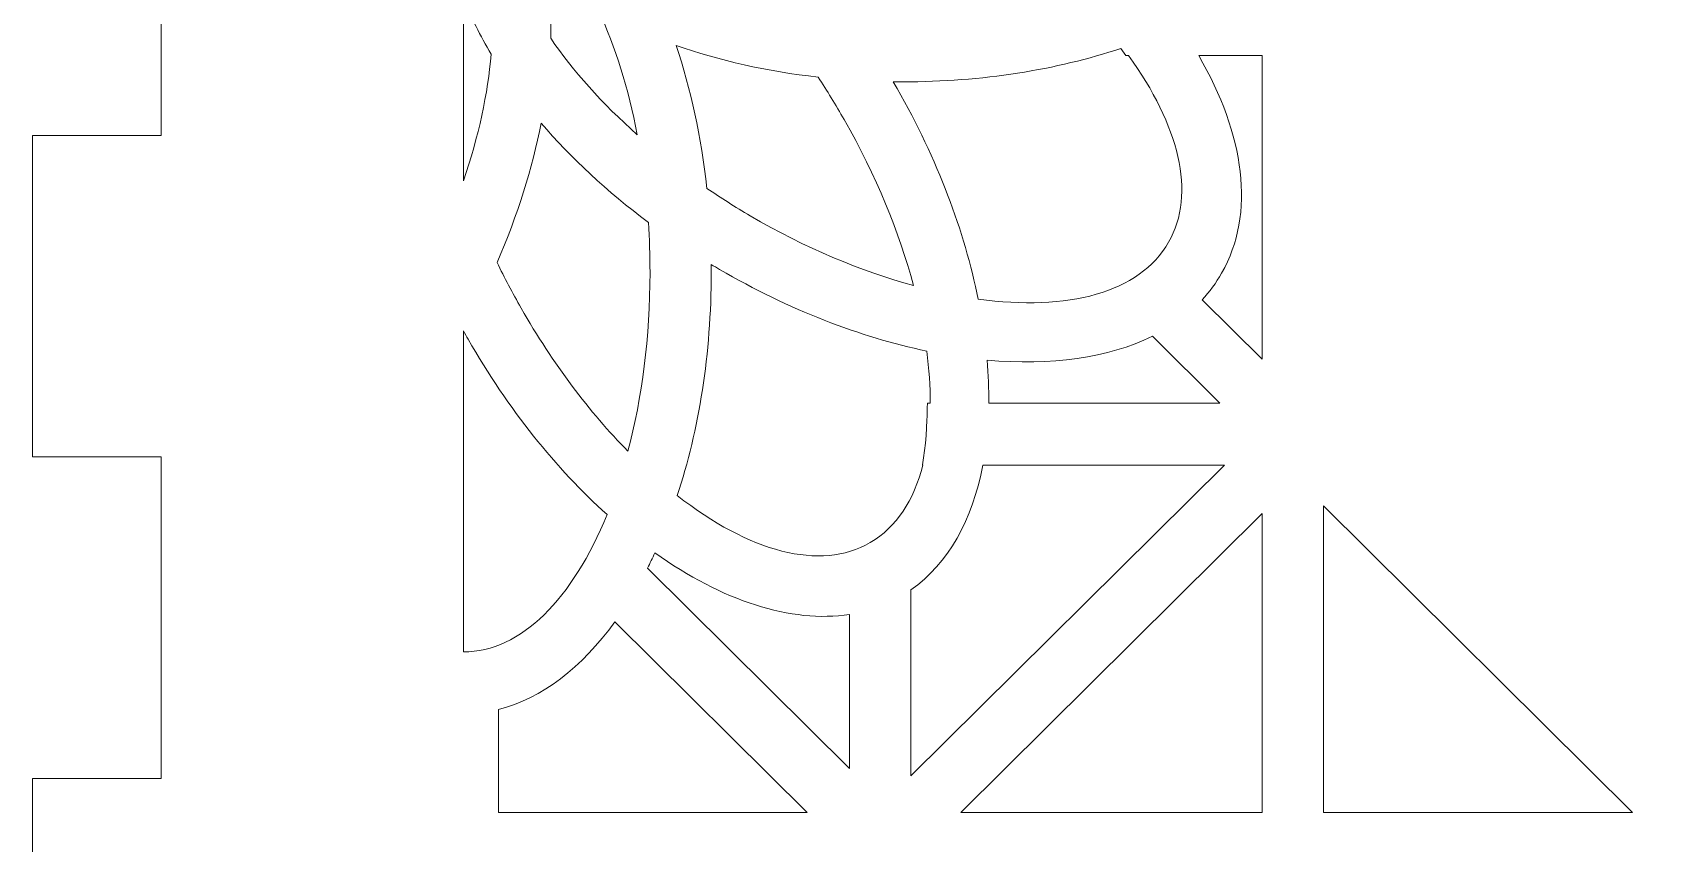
# Model space of a CAD drawing. Header units: millimetres. Extents: x -184 to 140, y -164 to 195.
# Drawn here: x 61.48 to 99.57, y -76.49 to -57.58 of the extents above; entities that cross this region are included whole.
import ezdxf

# ---------------------------------------------------------------- set-up
doc = ezdxf.new("R2010")
doc.units = ezdxf.units.MM
doc.header["$MEASUREMENT"] = 0
doc.layers.add('Layer 1', color=7, linetype='Continuous')

msp = doc.modelspace()

# ---------------------------------------------------------------- linework, layer by layer
at = {"layer": 'Layer 1', "color": 177, "lineweight": 5}
for points, knots in [([(64.4833, -7.4759), (64.4833, -7.4759), (61.4833, -7.4759), (61.4833, -7.4759), (61.4833, -7.4759), (61.4833, -7.4759), (61.4833, 0.0249), (61.4833, 0.0249), (61.4833, 0.0249), (61.4833, 0.0249), (64.4833, 0.0249), (64.4833, 0.0249), (64.4833, 0.0249), (64.4833, 0.0249), (89.9839, 0.0249), (89.9839, 0.0249), (89.9839, 0.0249), (94.1138, 0.0249), (97.4832, -3.3445), (97.4832, -7.4759), (97.4832, -7.4759), (97.4832, -7.4759), (97.4832, -41.4156), (97.4832, -41.4156), (97.4832, -41.4156), (97.4832, -57.9383), (113.9604, -71.4154), (130.4831, -71.4154), (130.4831, -71.4154), (130.4831, -71.4154), (130.4831, -110.5738), (130.4831, -110.5738), (130.4831, -110.5738), (130.4831, -112.0526), (131.2821, -113.3187), (132.6163, -113.9569), (132.6163, -113.9569), (135.4551, -115.313), (137.4159, -118.2125), (137.4159, -121.5678), (137.4159, -121.5678), (137.4159, -124.9248), (135.4551, -127.8228), (132.6163, -129.1801), (132.6163, -129.1801), (131.2821, -129.8183), (130.4831, -131.0847), (130.4831, -132.5631), (130.4831, -132.5631), (130.4831, -132.5631), (130.4831, -134.5794), (130.4831, -134.5794), (130.4831, -134.5794), (130.4831, -134.5794), (127.4831, -134.5794), (127.4831, -134.5794), (127.4831, -134.5794), (127.4831, -134.5794), (127.4831, -142.0787), (127.4831, -142.0787), (127.4831, -142.0787), (127.4831, -142.0787), (130.4831, -142.0787), (130.4831, -142.0787), (130.4831, -142.0787), (130.4831, -142.0787), (130.4831, -153.1717), (130.4831, -153.1717), (130.4831, -153.1717), (130.4831, -153.1717), (117.4303, -153.1717), (117.4303, -153.1717), (117.4303, -153.1717), (116.6048, -153.1717), (115.931, -152.498), (115.931, -151.671), (115.931, -151.671), (115.931, -150.8456), (115.2572, -150.1717), (114.4303, -150.1717), (114.4303, -150.1717), (114.4303, -150.1717), (77.5361, -150.1717), (77.5361, -150.1717), (77.5361, -150.1717), (76.7106, -150.1717), (76.0368, -150.8456), (76.0368, -151.671), (76.0368, -151.671), (76.0368, -152.498), (75.363, -153.1717), (74.5361, -153.1717), (74.5361, -153.1717), (74.5361, -153.1717), (64.4833, -153.1717), (64.4833, -153.1717), (64.4833, -153.1717), (64.4833, -153.1717), (64.4833, -142.4755), (64.4833, -142.4755), (64.4833, -142.4755), (64.4833, -142.4755), (61.4833, -142.4755), (61.4833, -142.4755), (61.4833, -142.4755), (61.4833, -142.4755), (61.4833, -134.9762), (61.4833, -134.9762), (61.4833, -134.9762), (61.4833, -134.9762), (64.4833, -134.9762), (64.4833, -134.9762), (64.4833, -134.9762), (64.4833, -134.9762), (64.4833, -127.4755), (64.4833, -127.4755), (64.4833, -127.4755), (64.4833, -127.4755), (61.4833, -127.4755), (61.4833, -127.4755), (61.4833, -127.4755), (61.4833, -127.4755), (61.4833, -119.9764), (61.4833, -119.9764), (61.4833, -119.9764), (61.4833, -119.9764), (64.4833, -119.9764), (64.4833, -119.9764), (64.4833, -119.9764), (64.4833, -119.9764), (64.4833, -112.4756), (64.4833, -112.4756), (64.4833, -112.4756), (64.4833, -112.4756), (61.4833, -112.4756), (61.4833, -112.4756), (61.4833, -112.4756), (61.4833, -112.4756), (61.4833, -104.9762), (61.4833, -104.9762), (61.4833, -104.9762), (61.4833, -104.9762), (64.4833, -104.9762), (64.4833, -104.9762), (64.4833, -104.9762), (64.4833, -104.9762), (64.4833, -97.4755), (64.4833, -97.4755), (64.4833, -97.4755), (64.4833, -97.4755), (61.4833, -97.4755), (61.4833, -97.4755), (61.4833, -97.4755), (61.4833, -97.4755), (61.4833, -89.9761), (61.4833, -89.9761), (61.4833, -89.9761), (61.4833, -89.9761), (64.4833, -89.9761), (64.4833, -89.9761), (64.4833, -89.9761), (64.4833, -89.9761), (64.4833, -82.4757), (64.4833, -82.4757), (64.4833, -82.4757), (64.4833, -82.4757), (61.4833, -82.4757), (61.4833, -82.4757), (61.4833, -82.4757), (61.4833, -82.4757), (61.4833, -74.9764), (61.4833, -74.9764), (61.4833, -74.9764), (61.4833, -74.9764), (64.4833, -74.9764), (64.4833, -74.9764), (64.4833, -74.9764), (64.4833, -74.9764), (64.4833, -67.4756), (64.4833, -67.4756), (64.4833, -67.4756), (64.4833, -67.4756), (61.4833, -67.4756), (61.4833, -67.4756), (61.4833, -67.4756), (61.4833, -67.4756), (61.4833, -59.9763), (61.4833, -59.9763), (61.4833, -59.9763), (61.4833, -59.9763), (64.4833, -59.9763), (64.4833, -59.9763), (64.4833, -59.9763), (64.4833, -59.9763), (64.4833, -52.4758), (64.4833, -52.4758), (64.4833, -52.4758), (64.4833, -52.4758), (61.4833, -52.4758), (61.4833, -52.4758), (61.4833, -52.4758), (61.4833, -52.4758), (61.4833, -44.9765), (61.4833, -44.9765), (61.4833, -44.9765), (61.4833, -44.9765), (64.4833, -44.9765), (64.4833, -44.9765), (64.4833, -44.9765), (64.4833, -44.9765), (64.4833, -37.4757), (64.4833, -37.4757), (64.4833, -37.4757), (64.4833, -37.4757), (61.4833, -37.4757), (61.4833, -37.4757), (61.4833, -37.4757), (61.4833, -37.4757), (61.4833, -29.975), (61.4833, -29.975), (61.4833, -29.975), (61.4833, -29.975), (64.4833, -29.975), (64.4833, -29.975), (64.4833, -29.975), (64.4833, -29.975), (64.4833, -22.476), (64.4833, -22.476), (64.4833, -22.476), (64.4833, -22.476), (61.4833, -22.476), (61.4833, -22.476), (61.4833, -22.476), (61.4833, -22.476), (61.4833, -14.9752), (61.4833, -14.9752), (61.4833, -14.9752), (61.4833, -14.9752), (64.4833, -14.9752), (64.4833, -14.9752), (64.4833, -14.9752), (64.4833, -14.9752), (64.4833, -7.4759), (64.4833, -7.4759)], [0, 0, 0, 0, 0.016129, 0.016129, 0.016129, 0.016129, 0.0322581, 0.0322581, 0.0322581, 0.0322581, 0.0483871, 0.0483871, 0.0483871, 0.0483871, 0.0645161, 0.0645161, 0.0645161, 0.0645161, 0.0806452, 0.0806452, 0.0806452, 0.0806452, 0.0967742, 0.0967742, 0.0967742, 0.0967742, 0.1129032, 0.1129032, 0.1129032, 0.1129032, 0.1290323, 0.1290323, 0.1290323, 0.1290323, 0.1451613, 0.1451613, 0.1451613, 0.1451613, 0.1612903, 0.1612903, 0.1612903, 0.1612903, 0.1774194, 0.1774194, 0.1774194, 0.1774194, 0.1935484, 0.1935484, 0.1935484, 0.1935484, 0.2096774, 0.2096774, 0.2096774, 0.2096774, 0.2258065, 0.2258065, 0.2258065, 0.2258065, 0.2419355, 0.2419355, 0.2419355, 0.2419355, 0.2580645, 0.2580645, 0.2580645, 0.2580645, 0.2741935, 0.2741935, 0.2741935, 0.2741935, 0.2903226, 0.2903226, 0.2903226, 0.2903226, 0.3064516, 0.3064516, 0.3064516, 0.3064516, 0.3225806, 0.3225806, 0.3225806, 0.3225806, 0.3387097, 0.3387097, 0.3387097, 0.3387097, 0.3548387, 0.3548387, 0.3548387, 0.3548387, 0.3709677, 0.3709677, 0.3709677, 0.3709677, 0.3870968, 0.3870968, 0.3870968, 0.3870968, 0.4032258, 0.4032258, 0.4032258, 0.4032258, 0.4193548, 0.4193548, 0.4193548, 0.4193548, 0.4354839, 0.4354839, 0.4354839, 0.4354839, 0.4516129, 0.4516129, 0.4516129, 0.4516129, 0.4677419, 0.4677419, 0.4677419, 0.4677419, 0.483871, 0.483871, 0.483871, 0.483871, 0.5, 0.5, 0.5, 0.5, 0.516129, 0.516129, 0.516129, 0.516129, 0.5322581, 0.5322581, 0.5322581, 0.5322581, 0.5483871, 0.5483871, 0.5483871, 0.5483871, 0.5645161, 0.5645161, 0.5645161, 0.5645161, 0.5806452, 0.5806452, 0.5806452, 0.5806452, 0.5967742, 0.5967742, 0.5967742, 0.5967742, 0.6129032, 0.6129032, 0.6129032, 0.6129032, 0.6290323, 0.6290323, 0.6290323, 0.6290323, 0.6451613, 0.6451613, 0.6451613, 0.6451613, 0.6612903, 0.6612903, 0.6612903, 0.6612903, 0.6774194, 0.6774194, 0.6774194, 0.6774194, 0.6935484, 0.6935484, 0.6935484, 0.6935484, 0.7096774, 0.7096774, 0.7096774, 0.7096774, 0.7258065, 0.7258065, 0.7258065, 0.7258065, 0.7419355, 0.7419355, 0.7419355, 0.7419355, 0.7580645, 0.7580645, 0.7580645, 0.7580645, 0.7741935, 0.7741935, 0.7741935, 0.7741935, 0.7903226, 0.7903226, 0.7903226, 0.7903226, 0.8064516, 0.8064516, 0.8064516, 0.8064516, 0.8225806, 0.8225806, 0.8225806, 0.8225806, 0.8387097, 0.8387097, 0.8387097, 0.8387097, 0.8548387, 0.8548387, 0.8548387, 0.8548387, 0.8709677, 0.8709677, 0.8709677, 0.8709677, 0.8870968, 0.8870968, 0.8870968, 0.8870968, 0.9032258, 0.9032258, 0.9032258, 0.9032258, 0.9193548, 0.9193548, 0.9193548, 0.9193548, 0.9354839, 0.9354839, 0.9354839, 0.9354839, 0.9516129, 0.9516129, 0.9516129, 0.9516129, 0.9677419, 0.9677419, 0.9677419, 0.9677419, 1, 1, 1, 1]), ([(74.6863, -57.0715), (74.2496, -56.8277), (73.8513, -56.5617), (73.4957, -56.2777), (73.4957, -56.2777), (73.5578, -56.7282), (73.5811, -57.208), (73.5687, -57.7082), (73.5687, -57.7082), (74.0813, -58.4646), (74.7636, -59.2294), (75.5877, -59.9572), (75.5877, -59.9572), (75.381, -58.8752), (75.0723, -57.8984), (74.6863, -57.0715)], [0, 0, 0, 0, 0.2, 0.2, 0.2, 0.2, 0.4, 0.4, 0.4, 0.4, 0.6, 0.6, 0.6, 0.6, 1, 1, 1, 1]), ([(72.1781, -58.0801), (71.9206, -57.6476), (71.7071, -57.2161), (71.5389, -56.7889), (71.5389, -56.7889), (71.5389, -56.7889), (71.5318, -56.8069), (71.5318, -56.8069), (71.5318, -56.8069), (71.5318, -56.8069), (71.5318, -61.0335), (71.5318, -61.0335), (71.5318, -61.0335), (71.8874, -59.9928), (72.1037, -58.9899), (72.1781, -58.0801)], [0, 0, 0, 0, 0.2, 0.2, 0.2, 0.2, 0.4, 0.4, 0.4, 0.4, 0.6, 0.6, 0.6, 0.6, 1, 1, 1, 1]), ([(79.803, -58.6149), (78.611, -58.4798), (77.4948, -58.2251), (76.4915, -57.8748), (76.4915, -57.8748), (76.8319, -58.8865), (77.0785, -60.0108), (77.208, -61.2099), (77.208, -61.2099), (77.5333, -61.4304), (77.8709, -61.6438), (78.2222, -61.8492), (78.2222, -61.8492), (79.5067, -62.5988), (80.8088, -63.1446), (82.0312, -63.4793), (82.0312, -63.4793), (81.7006, -62.2379), (81.1588, -60.9122), (80.4119, -59.6058), (80.4119, -59.6058), (80.2165, -59.2626), (80.0122, -58.9317), (79.803, -58.6149)], [0, 0, 0, 0, 0.1428571, 0.1428571, 0.1428571, 0.1428571, 0.2857143, 0.2857143, 0.2857143, 0.2857143, 0.4285714, 0.4285714, 0.4285714, 0.4285714, 0.5714286, 0.5714286, 0.5714286, 0.5714286, 0.7142857, 0.7142857, 0.7142857, 0.7142857, 1, 1, 1, 1]), ([(86.8681, -57.9453), (85.3716, -58.4413), (83.6367, -58.7253), (81.7846, -58.7253), (81.7846, -58.7253), (81.7087, -58.7253), (81.6329, -58.7253), (81.5585, -58.7239), (81.5585, -58.7239), (81.5888, -58.7761), (81.6191, -58.8297), (81.6495, -58.8837), (81.6495, -58.8837), (82.5893, -60.5291), (83.219, -62.2157), (83.539, -63.7937), (83.539, -63.7937), (85.6239, -64.0801), (87.3034, -63.6504), (87.9801, -62.4665), (87.9801, -62.4665), (88.6292, -61.3295), (88.22, -59.7297), (87.0459, -58.1132), (87.0459, -58.1132), (87.0459, -58.1132), (86.981, -58.1132), (86.981, -58.1132), (86.981, -58.1132), (86.981, -58.1132), (86.8681, -57.9467), (86.8681, -57.9467), (86.8681, -57.9467), (86.8681, -57.9467), (86.8681, -57.9453), (86.8681, -57.9453)], [0, 0, 0, 0, 0.1, 0.1, 0.1, 0.1, 0.2, 0.2, 0.2, 0.2, 0.3, 0.3, 0.3, 0.3, 0.4, 0.4, 0.4, 0.4, 0.5, 0.5, 0.5, 0.5, 0.6, 0.6, 0.6, 0.6, 0.7, 0.7, 0.7, 0.7, 0.8, 0.8, 0.8, 0.8, 1, 1, 1, 1]), ([(88.6832, -58.1132), (89.751, -59.9572), (90.0142, -61.7941), (89.2176, -63.1887), (89.2176, -63.1887), (89.0896, -63.4134), (88.9379, -63.6201), (88.7643, -63.8074), (88.7643, -63.8074), (88.7643, -63.8074), (90.1602, -65.1924), (90.1602, -65.1924), (90.1602, -65.1924), (90.1602, -65.1924), (90.1602, -58.1132), (90.1602, -58.1132), (90.1602, -58.1132), (90.1602, -58.1132), (88.6832, -58.1132), (88.6832, -58.1132)], [0, 0, 0, 0, 0.1666667, 0.1666667, 0.1666667, 0.1666667, 0.3333333, 0.3333333, 0.3333333, 0.3333333, 0.5, 0.5, 0.5, 0.5, 0.6666667, 0.6666667, 0.6666667, 0.6666667, 1, 1, 1, 1]), ([(75.8452, -62.0023), (74.8807, -61.2829), (74.0386, -60.4987), (73.344, -59.687), (73.344, -59.687), (73.1387, -60.7358), (72.7969, -61.834), (72.316, -62.9378), (72.316, -62.9378), (72.4882, -63.2934), (72.6759, -63.649), (72.8784, -64.0043), (72.8784, -64.0043), (73.6195, -65.3039), (74.4782, -66.4339), (75.3697, -67.3433), (75.3697, -67.3433), (75.6978, -66.0991), (75.8837, -64.6784), (75.8837, -63.1692), (75.8837, -63.1692), (75.8837, -62.7738), (75.8699, -62.384), (75.8452, -62.0023)], [0, 0, 0, 0, 0.1428571, 0.1428571, 0.1428571, 0.1428571, 0.2857143, 0.2857143, 0.2857143, 0.2857143, 0.4285714, 0.4285714, 0.4285714, 0.4285714, 0.5714286, 0.5714286, 0.5714286, 0.5714286, 0.7142857, 0.7142857, 0.7142857, 0.7142857, 1, 1, 1, 1]), ([(82.3385, -65.0048), (80.7855, -64.6795), (79.1264, -64.0459), (77.5072, -63.1005), (77.5072, -63.1005), (77.4422, -63.062), (77.3777, -63.0232), (77.3114, -62.9847), (77.3114, -62.9847), (77.3128, -63.0454), (77.3128, -63.1072), (77.3128, -63.1692), (77.3128, -63.1692), (77.3128, -65.0683), (77.0235, -66.8487), (76.5204, -68.377), (76.5204, -68.377), (78.1852, -69.6791), (79.8524, -70.156), (81.0226, -69.4723), (81.0226, -69.4723), (81.6329, -69.1171), (82.0396, -68.4846), (82.2503, -67.6629), (82.2503, -67.6629), (82.2503, -67.6629), (82.2393, -67.6576), (82.2393, -67.6576), (82.2393, -67.6576), (82.2393, -67.6576), (82.2668, -67.4922), (82.2668, -67.4922), (82.2668, -67.4922), (82.2668, -67.4922), (82.2905, -67.3253), (82.2905, -67.3253), (82.2905, -67.3253), (82.2905, -67.3253), (82.3095, -67.1546), (82.3095, -67.1546), (82.3095, -67.1546), (82.3095, -67.1546), (82.3261, -66.9782), (82.3261, -66.9782), (82.3261, -66.9782), (82.3261, -66.9782), (82.337, -66.7976), (82.337, -66.7976), (82.337, -66.7976), (82.337, -66.7976), (82.3441, -66.6131), (82.3441, -66.6131), (82.3441, -66.6131), (82.3441, -66.6131), (82.3455, -66.5249), (82.3455, -66.5249), (82.3455, -66.5249), (82.3455, -66.5249), (82.3455, -66.5111), (82.3455, -66.5111), (82.3455, -66.5111), (82.3455, -66.5111), (82.3522, -66.3263), (82.3522, -66.3263), (82.3522, -66.3263), (82.3522, -66.3263), (82.3536, -66.2176), (82.3536, -66.2176), (82.3536, -66.2176), (82.3536, -66.2176), (82.4199, -66.2176), (82.4199, -66.2176), (82.4199, -66.2176), (82.4214, -65.8331), (82.3949, -65.4267), (82.3385, -65.0048)], [0, 0, 0, 0, 0.05, 0.05, 0.05, 0.05, 0.1, 0.1, 0.1, 0.1, 0.15, 0.15, 0.15, 0.15, 0.2, 0.2, 0.2, 0.2, 0.25, 0.25, 0.25, 0.25, 0.3, 0.3, 0.3, 0.3, 0.35, 0.35, 0.35, 0.35, 0.4, 0.4, 0.4, 0.4, 0.45, 0.45, 0.45, 0.45, 0.5, 0.5, 0.5, 0.5, 0.55, 0.55, 0.55, 0.55, 0.6, 0.6, 0.6, 0.6, 0.65, 0.65, 0.65, 0.65, 0.7, 0.7, 0.7, 0.7, 0.75, 0.75, 0.75, 0.75, 0.8, 0.8, 0.8, 0.8, 0.85, 0.85, 0.85, 0.85, 0.9, 0.9, 0.9, 0.9, 1, 1, 1, 1]), ([(74.8821, -68.8193), (73.6982, -67.7525), (72.575, -66.3637), (71.6408, -64.7264), (71.6408, -64.7264), (71.6038, -64.6633), (71.5678, -64.5984), (71.5318, -64.5349), (71.5318, -64.5349), (71.5318, -64.5349), (71.5332, -72.0233), (71.5332, -72.0233), (71.5332, -72.0233), (72.8812, -72.0233), (74.0842, -70.7762), (74.8821, -68.8193)], [0, 0, 0, 0, 0.2, 0.2, 0.2, 0.2, 0.4, 0.4, 0.4, 0.4, 0.6, 0.6, 0.6, 0.6, 1, 1, 1, 1]), ([(87.6026, -64.6604), (86.5746, -65.166), (85.2379, -65.3508), (83.7453, -65.2171), (83.7453, -65.2171), (83.7746, -65.559), (83.7884, -65.8938), (83.7841, -66.2176), (83.7841, -66.2176), (83.7841, -66.2176), (89.1721, -66.2176), (89.1721, -66.2176), (89.1721, -66.2176), (89.1721, -66.2176), (87.6026, -64.6604), (87.6026, -64.6604)], [0, 0, 0, 0, 0.2, 0.2, 0.2, 0.2, 0.4, 0.4, 0.4, 0.4, 0.6, 0.6, 0.6, 0.6, 1, 1, 1, 1]), ([(83.6476, -67.6629), (83.4077, -68.9365), (82.8486, -69.9602), (81.9691, -70.5762), (81.9691, -70.5762), (81.9691, -70.5762), (81.9691, -74.9157), (81.9691, -74.9157), (81.9691, -74.9157), (81.9691, -74.9157), (89.2811, -67.6629), (89.2811, -67.6629), (89.2811, -67.6629), (89.2811, -67.6629), (83.6476, -67.6629), (83.6476, -67.6629)], [0, 0, 0, 0, 0.2, 0.2, 0.2, 0.2, 0.4, 0.4, 0.4, 0.4, 0.6, 0.6, 0.6, 0.6, 1, 1, 1, 1]), ([(90.1602, -75.7659), (90.1602, -75.7659), (90.1602, -68.7957), (90.1602, -68.7957), (90.1602, -68.7957), (90.1602, -68.7957), (83.1322, -75.7659), (83.1322, -75.7659), (83.1322, -75.7659), (83.1322, -75.7659), (90.1602, -75.7659), (90.1602, -75.7659)], [0, 0, 0, 0, 0.25, 0.25, 0.25, 0.25, 0.5, 0.5, 0.5, 0.5, 1, 1, 1, 1]), ([(91.5908, -68.6154), (91.5908, -68.6154), (91.5908, -75.7659), (91.5908, -75.7659), (91.5908, -75.7659), (91.5908, -75.7659), (98.8005, -75.7659), (98.8005, -75.7659), (98.8005, -75.7659), (98.8005, -75.7659), (91.5908, -68.6154), (91.5908, -68.6154)], [0, 0, 0, 0, 0.25, 0.25, 0.25, 0.25, 0.5, 0.5, 0.5, 0.5, 1, 1, 1, 1]), ([(80.5403, -71.147), (79.1733, -71.3604), (77.5664, -70.8284), (75.9955, -69.7136), (75.9955, -69.7136), (75.9405, -69.8336), (75.8837, -69.9521), (75.8244, -70.0678), (75.8244, -70.0678), (75.8244, -70.0678), (80.5403, -74.7435), (80.5403, -74.7435), (80.5403, -74.7435), (80.5403, -74.7435), (80.5403, -71.147), (80.5403, -71.147)], [0, 0, 0, 0, 0.2, 0.2, 0.2, 0.2, 0.4, 0.4, 0.4, 0.4, 0.6, 0.6, 0.6, 0.6, 1, 1, 1, 1]), ([(75.0666, -71.3205), (74.2923, -72.387), (73.3634, -73.1105), (72.3492, -73.3666), (72.3492, -73.3666), (72.3492, -73.3666), (72.3492, -75.7659), (72.3492, -75.7659), (72.3492, -75.7659), (72.3492, -75.7659), (79.5494, -75.7659), (79.5494, -75.7659), (79.5494, -75.7659), (79.5494, -75.7659), (75.0666, -71.3205), (75.0666, -71.3205)], [0, 0, 0, 0, 0.2, 0.2, 0.2, 0.2, 0.4, 0.4, 0.4, 0.4, 0.6, 0.6, 0.6, 0.6, 1, 1, 1, 1])]:
    msp.add_open_spline(points, degree=3, knots=knots, dxfattribs=at)
at = {"layer": 'Layer 1', "color": 250, "lineweight": 15}
for points, knots in [([(64.4833, -7.4759), (64.4833, -7.4759), (61.4833, -7.4759), (61.4833, -7.4759), (61.4833, -7.4759), (61.4833, -7.4759), (61.4833, 0.0249), (61.4833, 0.0249), (61.4833, 0.0249), (61.4833, 0.0249), (64.4833, 0.0249), (64.4833, 0.0249), (64.4833, 0.0249), (64.4833, 0.0249), (89.9839, 0.0249), (89.9839, 0.0249), (89.9839, 0.0249), (94.1138, 0.0249), (97.4832, -3.3445), (97.4832, -7.4759), (97.4832, -7.4759), (97.4832, -7.4759), (97.4832, -41.4156), (97.4832, -41.4156), (97.4832, -41.4156), (97.4832, -57.9383), (113.9604, -71.4154), (130.4831, -71.4154), (130.4831, -71.4154), (130.4831, -71.4154), (130.4831, -110.5738), (130.4831, -110.5738), (130.4831, -110.5738), (130.4831, -112.0526), (131.2821, -113.3187), (132.6163, -113.9569), (132.6163, -113.9569), (135.4551, -115.313), (137.4159, -118.2125), (137.4159, -121.5678), (137.4159, -121.5678), (137.4159, -124.9248), (135.4551, -127.8228), (132.6163, -129.1801), (132.6163, -129.1801), (131.2821, -129.8183), (130.4831, -131.0847), (130.4831, -132.5631), (130.4831, -132.5631), (130.4831, -132.5631), (130.4831, -134.5794), (130.4831, -134.5794), (130.4831, -134.5794), (130.4831, -134.5794), (127.4831, -134.5794), (127.4831, -134.5794), (127.4831, -134.5794), (127.4831, -134.5794), (127.4831, -142.0787), (127.4831, -142.0787), (127.4831, -142.0787), (127.4831, -142.0787), (130.4831, -142.0787), (130.4831, -142.0787), (130.4831, -142.0787), (130.4831, -142.0787), (130.4831, -153.1717), (130.4831, -153.1717), (130.4831, -153.1717), (130.4831, -153.1717), (117.4303, -153.1717), (117.4303, -153.1717), (117.4303, -153.1717), (116.6048, -153.1717), (115.931, -152.498), (115.931, -151.671), (115.931, -151.671), (115.931, -150.8456), (115.2572, -150.1717), (114.4303, -150.1717), (114.4303, -150.1717), (114.4303, -150.1717), (77.5361, -150.1717), (77.5361, -150.1717), (77.5361, -150.1717), (76.7106, -150.1717), (76.0368, -150.8456), (76.0368, -151.671), (76.0368, -151.671), (76.0368, -152.498), (75.363, -153.1717), (74.5361, -153.1717), (74.5361, -153.1717), (74.5361, -153.1717), (64.4833, -153.1717), (64.4833, -153.1717), (64.4833, -153.1717), (64.4833, -153.1717), (64.4833, -142.4755), (64.4833, -142.4755), (64.4833, -142.4755), (64.4833, -142.4755), (61.4833, -142.4755), (61.4833, -142.4755), (61.4833, -142.4755), (61.4833, -142.4755), (61.4833, -134.9762), (61.4833, -134.9762), (61.4833, -134.9762), (61.4833, -134.9762), (64.4833, -134.9762), (64.4833, -134.9762), (64.4833, -134.9762), (64.4833, -134.9762), (64.4833, -127.4755), (64.4833, -127.4755), (64.4833, -127.4755), (64.4833, -127.4755), (61.4833, -127.4755), (61.4833, -127.4755), (61.4833, -127.4755), (61.4833, -127.4755), (61.4833, -119.9764), (61.4833, -119.9764), (61.4833, -119.9764), (61.4833, -119.9764), (64.4833, -119.9764), (64.4833, -119.9764), (64.4833, -119.9764), (64.4833, -119.9764), (64.4833, -112.4756), (64.4833, -112.4756), (64.4833, -112.4756), (64.4833, -112.4756), (61.4833, -112.4756), (61.4833, -112.4756), (61.4833, -112.4756), (61.4833, -112.4756), (61.4833, -104.9762), (61.4833, -104.9762), (61.4833, -104.9762), (61.4833, -104.9762), (64.4833, -104.9762), (64.4833, -104.9762), (64.4833, -104.9762), (64.4833, -104.9762), (64.4833, -97.4755), (64.4833, -97.4755), (64.4833, -97.4755), (64.4833, -97.4755), (61.4833, -97.4755), (61.4833, -97.4755), (61.4833, -97.4755), (61.4833, -97.4755), (61.4833, -89.9761), (61.4833, -89.9761), (61.4833, -89.9761), (61.4833, -89.9761), (64.4833, -89.9761), (64.4833, -89.9761), (64.4833, -89.9761), (64.4833, -89.9761), (64.4833, -82.4757), (64.4833, -82.4757), (64.4833, -82.4757), (64.4833, -82.4757), (61.4833, -82.4757), (61.4833, -82.4757), (61.4833, -82.4757), (61.4833, -82.4757), (61.4833, -74.9764), (61.4833, -74.9764), (61.4833, -74.9764), (61.4833, -74.9764), (64.4833, -74.9764), (64.4833, -74.9764), (64.4833, -74.9764), (64.4833, -74.9764), (64.4833, -67.4756), (64.4833, -67.4756), (64.4833, -67.4756), (64.4833, -67.4756), (61.4833, -67.4756), (61.4833, -67.4756), (61.4833, -67.4756), (61.4833, -67.4756), (61.4833, -59.9763), (61.4833, -59.9763), (61.4833, -59.9763), (61.4833, -59.9763), (64.4833, -59.9763), (64.4833, -59.9763), (64.4833, -59.9763), (64.4833, -59.9763), (64.4833, -52.4758), (64.4833, -52.4758), (64.4833, -52.4758), (64.4833, -52.4758), (61.4833, -52.4758), (61.4833, -52.4758), (61.4833, -52.4758), (61.4833, -52.4758), (61.4833, -44.9765), (61.4833, -44.9765), (61.4833, -44.9765), (61.4833, -44.9765), (64.4833, -44.9765), (64.4833, -44.9765), (64.4833, -44.9765), (64.4833, -44.9765), (64.4833, -37.4757), (64.4833, -37.4757), (64.4833, -37.4757), (64.4833, -37.4757), (61.4833, -37.4757), (61.4833, -37.4757), (61.4833, -37.4757), (61.4833, -37.4757), (61.4833, -29.975), (61.4833, -29.975), (61.4833, -29.975), (61.4833, -29.975), (64.4833, -29.975), (64.4833, -29.975), (64.4833, -29.975), (64.4833, -29.975), (64.4833, -22.476), (64.4833, -22.476), (64.4833, -22.476), (64.4833, -22.476), (61.4833, -22.476), (61.4833, -22.476), (61.4833, -22.476), (61.4833, -22.476), (61.4833, -14.9752), (61.4833, -14.9752), (61.4833, -14.9752), (61.4833, -14.9752), (64.4833, -14.9752), (64.4833, -14.9752), (64.4833, -14.9752), (64.4833, -14.9752), (64.4833, -7.4759), (64.4833, -7.4759)], [0, 0, 0, 0, 0.016129, 0.016129, 0.016129, 0.016129, 0.0322581, 0.0322581, 0.0322581, 0.0322581, 0.0483871, 0.0483871, 0.0483871, 0.0483871, 0.0645161, 0.0645161, 0.0645161, 0.0645161, 0.0806452, 0.0806452, 0.0806452, 0.0806452, 0.0967742, 0.0967742, 0.0967742, 0.0967742, 0.1129032, 0.1129032, 0.1129032, 0.1129032, 0.1290323, 0.1290323, 0.1290323, 0.1290323, 0.1451613, 0.1451613, 0.1451613, 0.1451613, 0.1612903, 0.1612903, 0.1612903, 0.1612903, 0.1774194, 0.1774194, 0.1774194, 0.1774194, 0.1935484, 0.1935484, 0.1935484, 0.1935484, 0.2096774, 0.2096774, 0.2096774, 0.2096774, 0.2258065, 0.2258065, 0.2258065, 0.2258065, 0.2419355, 0.2419355, 0.2419355, 0.2419355, 0.2580645, 0.2580645, 0.2580645, 0.2580645, 0.2741935, 0.2741935, 0.2741935, 0.2741935, 0.2903226, 0.2903226, 0.2903226, 0.2903226, 0.3064516, 0.3064516, 0.3064516, 0.3064516, 0.3225806, 0.3225806, 0.3225806, 0.3225806, 0.3387097, 0.3387097, 0.3387097, 0.3387097, 0.3548387, 0.3548387, 0.3548387, 0.3548387, 0.3709677, 0.3709677, 0.3709677, 0.3709677, 0.3870968, 0.3870968, 0.3870968, 0.3870968, 0.4032258, 0.4032258, 0.4032258, 0.4032258, 0.4193548, 0.4193548, 0.4193548, 0.4193548, 0.4354839, 0.4354839, 0.4354839, 0.4354839, 0.4516129, 0.4516129, 0.4516129, 0.4516129, 0.4677419, 0.4677419, 0.4677419, 0.4677419, 0.483871, 0.483871, 0.483871, 0.483871, 0.5, 0.5, 0.5, 0.5, 0.516129, 0.516129, 0.516129, 0.516129, 0.5322581, 0.5322581, 0.5322581, 0.5322581, 0.5483871, 0.5483871, 0.5483871, 0.5483871, 0.5645161, 0.5645161, 0.5645161, 0.5645161, 0.5806452, 0.5806452, 0.5806452, 0.5806452, 0.5967742, 0.5967742, 0.5967742, 0.5967742, 0.6129032, 0.6129032, 0.6129032, 0.6129032, 0.6290323, 0.6290323, 0.6290323, 0.6290323, 0.6451613, 0.6451613, 0.6451613, 0.6451613, 0.6612903, 0.6612903, 0.6612903, 0.6612903, 0.6774194, 0.6774194, 0.6774194, 0.6774194, 0.6935484, 0.6935484, 0.6935484, 0.6935484, 0.7096774, 0.7096774, 0.7096774, 0.7096774, 0.7258065, 0.7258065, 0.7258065, 0.7258065, 0.7419355, 0.7419355, 0.7419355, 0.7419355, 0.7580645, 0.7580645, 0.7580645, 0.7580645, 0.7741935, 0.7741935, 0.7741935, 0.7741935, 0.7903226, 0.7903226, 0.7903226, 0.7903226, 0.8064516, 0.8064516, 0.8064516, 0.8064516, 0.8225806, 0.8225806, 0.8225806, 0.8225806, 0.8387097, 0.8387097, 0.8387097, 0.8387097, 0.8548387, 0.8548387, 0.8548387, 0.8548387, 0.8709677, 0.8709677, 0.8709677, 0.8709677, 0.8870968, 0.8870968, 0.8870968, 0.8870968, 0.9032258, 0.9032258, 0.9032258, 0.9032258, 0.9193548, 0.9193548, 0.9193548, 0.9193548, 0.9354839, 0.9354839, 0.9354839, 0.9354839, 0.9516129, 0.9516129, 0.9516129, 0.9516129, 0.9677419, 0.9677419, 0.9677419, 0.9677419, 1, 1, 1, 1]), ([(74.6863, -57.0715), (74.2496, -56.8277), (73.8513, -56.5617), (73.4957, -56.2777), (73.4957, -56.2777), (73.5578, -56.7282), (73.5811, -57.208), (73.5687, -57.7082), (73.5687, -57.7082), (74.0813, -58.4646), (74.7636, -59.2294), (75.5877, -59.9572), (75.5877, -59.9572), (75.381, -58.8752), (75.0723, -57.8984), (74.6863, -57.0715)], [0, 0, 0, 0, 0.2, 0.2, 0.2, 0.2, 0.4, 0.4, 0.4, 0.4, 0.6, 0.6, 0.6, 0.6, 1, 1, 1, 1]), ([(72.1781, -58.0801), (71.9206, -57.6476), (71.7071, -57.2161), (71.5389, -56.7889), (71.5389, -56.7889), (71.5389, -56.7889), (71.5318, -56.8069), (71.5318, -56.8069), (71.5318, -56.8069), (71.5318, -56.8069), (71.5318, -61.0335), (71.5318, -61.0335), (71.5318, -61.0335), (71.8874, -59.9928), (72.1037, -58.9899), (72.1781, -58.0801)], [0, 0, 0, 0, 0.2, 0.2, 0.2, 0.2, 0.4, 0.4, 0.4, 0.4, 0.6, 0.6, 0.6, 0.6, 1, 1, 1, 1]), ([(79.803, -58.6149), (78.611, -58.4798), (77.4948, -58.2251), (76.4915, -57.8748), (76.4915, -57.8748), (76.8319, -58.8865), (77.0785, -60.0108), (77.208, -61.2099), (77.208, -61.2099), (77.5333, -61.4304), (77.8709, -61.6438), (78.2222, -61.8492), (78.2222, -61.8492), (79.5067, -62.5988), (80.8088, -63.1446), (82.0312, -63.4793), (82.0312, -63.4793), (81.7006, -62.2379), (81.1588, -60.9122), (80.4119, -59.6058), (80.4119, -59.6058), (80.2165, -59.2626), (80.0122, -58.9317), (79.803, -58.6149)], [0, 0, 0, 0, 0.1428571, 0.1428571, 0.1428571, 0.1428571, 0.2857143, 0.2857143, 0.2857143, 0.2857143, 0.4285714, 0.4285714, 0.4285714, 0.4285714, 0.5714286, 0.5714286, 0.5714286, 0.5714286, 0.7142857, 0.7142857, 0.7142857, 0.7142857, 1, 1, 1, 1]), ([(86.8681, -57.9453), (85.3716, -58.4413), (83.6367, -58.7253), (81.7846, -58.7253), (81.7846, -58.7253), (81.7087, -58.7253), (81.6329, -58.7253), (81.5585, -58.7239), (81.5585, -58.7239), (81.5888, -58.7761), (81.6191, -58.8297), (81.6495, -58.8837), (81.6495, -58.8837), (82.5893, -60.5291), (83.219, -62.2157), (83.539, -63.7937), (83.539, -63.7937), (85.6239, -64.0801), (87.3034, -63.6504), (87.9801, -62.4665), (87.9801, -62.4665), (88.6292, -61.3295), (88.22, -59.7297), (87.0459, -58.1132), (87.0459, -58.1132), (87.0459, -58.1132), (86.981, -58.1132), (86.981, -58.1132), (86.981, -58.1132), (86.981, -58.1132), (86.8681, -57.9467), (86.8681, -57.9467), (86.8681, -57.9467), (86.8681, -57.9467), (86.8681, -57.9453), (86.8681, -57.9453)], [0, 0, 0, 0, 0.1, 0.1, 0.1, 0.1, 0.2, 0.2, 0.2, 0.2, 0.3, 0.3, 0.3, 0.3, 0.4, 0.4, 0.4, 0.4, 0.5, 0.5, 0.5, 0.5, 0.6, 0.6, 0.6, 0.6, 0.7, 0.7, 0.7, 0.7, 0.8, 0.8, 0.8, 0.8, 1, 1, 1, 1]), ([(88.6832, -58.1132), (89.751, -59.9572), (90.0142, -61.7941), (89.2176, -63.1887), (89.2176, -63.1887), (89.0896, -63.4134), (88.9379, -63.6201), (88.7643, -63.8074), (88.7643, -63.8074), (88.7643, -63.8074), (90.1602, -65.1924), (90.1602, -65.1924), (90.1602, -65.1924), (90.1602, -65.1924), (90.1602, -58.1132), (90.1602, -58.1132), (90.1602, -58.1132), (90.1602, -58.1132), (88.6832, -58.1132), (88.6832, -58.1132)], [0, 0, 0, 0, 0.1666667, 0.1666667, 0.1666667, 0.1666667, 0.3333333, 0.3333333, 0.3333333, 0.3333333, 0.5, 0.5, 0.5, 0.5, 0.6666667, 0.6666667, 0.6666667, 0.6666667, 1, 1, 1, 1]), ([(75.8452, -62.0023), (74.8807, -61.2829), (74.0386, -60.4987), (73.344, -59.687), (73.344, -59.687), (73.1387, -60.7358), (72.7969, -61.834), (72.316, -62.9378), (72.316, -62.9378), (72.4882, -63.2934), (72.6759, -63.649), (72.8784, -64.0043), (72.8784, -64.0043), (73.6195, -65.3039), (74.4782, -66.4339), (75.3697, -67.3433), (75.3697, -67.3433), (75.6978, -66.0991), (75.8837, -64.6784), (75.8837, -63.1692), (75.8837, -63.1692), (75.8837, -62.7738), (75.8699, -62.384), (75.8452, -62.0023)], [0, 0, 0, 0, 0.1428571, 0.1428571, 0.1428571, 0.1428571, 0.2857143, 0.2857143, 0.2857143, 0.2857143, 0.4285714, 0.4285714, 0.4285714, 0.4285714, 0.5714286, 0.5714286, 0.5714286, 0.5714286, 0.7142857, 0.7142857, 0.7142857, 0.7142857, 1, 1, 1, 1]), ([(82.3385, -65.0048), (80.7855, -64.6795), (79.1264, -64.0459), (77.5072, -63.1005), (77.5072, -63.1005), (77.4422, -63.062), (77.3777, -63.0232), (77.3114, -62.9847), (77.3114, -62.9847), (77.3128, -63.0454), (77.3128, -63.1072), (77.3128, -63.1692), (77.3128, -63.1692), (77.3128, -65.0683), (77.0235, -66.8487), (76.5204, -68.377), (76.5204, -68.377), (78.1852, -69.6791), (79.8524, -70.156), (81.0226, -69.4723), (81.0226, -69.4723), (81.6329, -69.1171), (82.0396, -68.4846), (82.2503, -67.6629), (82.2503, -67.6629), (82.2503, -67.6629), (82.2393, -67.6576), (82.2393, -67.6576), (82.2393, -67.6576), (82.2393, -67.6576), (82.2668, -67.4922), (82.2668, -67.4922), (82.2668, -67.4922), (82.2668, -67.4922), (82.2905, -67.3253), (82.2905, -67.3253), (82.2905, -67.3253), (82.2905, -67.3253), (82.3095, -67.1546), (82.3095, -67.1546), (82.3095, -67.1546), (82.3095, -67.1546), (82.3261, -66.9782), (82.3261, -66.9782), (82.3261, -66.9782), (82.3261, -66.9782), (82.337, -66.7976), (82.337, -66.7976), (82.337, -66.7976), (82.337, -66.7976), (82.3441, -66.6131), (82.3441, -66.6131), (82.3441, -66.6131), (82.3441, -66.6131), (82.3455, -66.5249), (82.3455, -66.5249), (82.3455, -66.5249), (82.3455, -66.5249), (82.3455, -66.5111), (82.3455, -66.5111), (82.3455, -66.5111), (82.3455, -66.5111), (82.3522, -66.3263), (82.3522, -66.3263), (82.3522, -66.3263), (82.3522, -66.3263), (82.3536, -66.2176), (82.3536, -66.2176), (82.3536, -66.2176), (82.3536, -66.2176), (82.4199, -66.2176), (82.4199, -66.2176), (82.4199, -66.2176), (82.4214, -65.8331), (82.3949, -65.4267), (82.3385, -65.0048)], [0, 0, 0, 0, 0.05, 0.05, 0.05, 0.05, 0.1, 0.1, 0.1, 0.1, 0.15, 0.15, 0.15, 0.15, 0.2, 0.2, 0.2, 0.2, 0.25, 0.25, 0.25, 0.25, 0.3, 0.3, 0.3, 0.3, 0.35, 0.35, 0.35, 0.35, 0.4, 0.4, 0.4, 0.4, 0.45, 0.45, 0.45, 0.45, 0.5, 0.5, 0.5, 0.5, 0.55, 0.55, 0.55, 0.55, 0.6, 0.6, 0.6, 0.6, 0.65, 0.65, 0.65, 0.65, 0.7, 0.7, 0.7, 0.7, 0.75, 0.75, 0.75, 0.75, 0.8, 0.8, 0.8, 0.8, 0.85, 0.85, 0.85, 0.85, 0.9, 0.9, 0.9, 0.9, 1, 1, 1, 1]), ([(74.8821, -68.8193), (73.6982, -67.7525), (72.575, -66.3637), (71.6408, -64.7264), (71.6408, -64.7264), (71.6038, -64.6633), (71.5678, -64.5984), (71.5318, -64.5349), (71.5318, -64.5349), (71.5318, -64.5349), (71.5332, -72.0233), (71.5332, -72.0233), (71.5332, -72.0233), (72.8812, -72.0233), (74.0842, -70.7762), (74.8821, -68.8193)], [0, 0, 0, 0, 0.2, 0.2, 0.2, 0.2, 0.4, 0.4, 0.4, 0.4, 0.6, 0.6, 0.6, 0.6, 1, 1, 1, 1]), ([(87.6026, -64.6604), (86.5746, -65.166), (85.2379, -65.3508), (83.7453, -65.2171), (83.7453, -65.2171), (83.7746, -65.559), (83.7884, -65.8938), (83.7841, -66.2176), (83.7841, -66.2176), (83.7841, -66.2176), (89.1721, -66.2176), (89.1721, -66.2176), (89.1721, -66.2176), (89.1721, -66.2176), (87.6026, -64.6604), (87.6026, -64.6604)], [0, 0, 0, 0, 0.2, 0.2, 0.2, 0.2, 0.4, 0.4, 0.4, 0.4, 0.6, 0.6, 0.6, 0.6, 1, 1, 1, 1]), ([(83.6476, -67.6629), (83.4077, -68.9365), (82.8486, -69.9602), (81.9691, -70.5762), (81.9691, -70.5762), (81.9691, -70.5762), (81.9691, -74.9157), (81.9691, -74.9157), (81.9691, -74.9157), (81.9691, -74.9157), (89.2811, -67.6629), (89.2811, -67.6629), (89.2811, -67.6629), (89.2811, -67.6629), (83.6476, -67.6629), (83.6476, -67.6629)], [0, 0, 0, 0, 0.2, 0.2, 0.2, 0.2, 0.4, 0.4, 0.4, 0.4, 0.6, 0.6, 0.6, 0.6, 1, 1, 1, 1]), ([(90.1602, -75.7659), (90.1602, -75.7659), (90.1602, -68.7957), (90.1602, -68.7957), (90.1602, -68.7957), (90.1602, -68.7957), (83.1322, -75.7659), (83.1322, -75.7659), (83.1322, -75.7659), (83.1322, -75.7659), (90.1602, -75.7659), (90.1602, -75.7659)], [0, 0, 0, 0, 0.25, 0.25, 0.25, 0.25, 0.5, 0.5, 0.5, 0.5, 1, 1, 1, 1]), ([(91.5908, -68.6154), (91.5908, -68.6154), (91.5908, -75.7659), (91.5908, -75.7659), (91.5908, -75.7659), (91.5908, -75.7659), (98.8005, -75.7659), (98.8005, -75.7659), (98.8005, -75.7659), (98.8005, -75.7659), (91.5908, -68.6154), (91.5908, -68.6154)], [0, 0, 0, 0, 0.25, 0.25, 0.25, 0.25, 0.5, 0.5, 0.5, 0.5, 1, 1, 1, 1]), ([(80.5403, -71.147), (79.1733, -71.3604), (77.5664, -70.8284), (75.9955, -69.7136), (75.9955, -69.7136), (75.9405, -69.8336), (75.8837, -69.9521), (75.8244, -70.0678), (75.8244, -70.0678), (75.8244, -70.0678), (80.5403, -74.7435), (80.5403, -74.7435), (80.5403, -74.7435), (80.5403, -74.7435), (80.5403, -71.147), (80.5403, -71.147)], [0, 0, 0, 0, 0.2, 0.2, 0.2, 0.2, 0.4, 0.4, 0.4, 0.4, 0.6, 0.6, 0.6, 0.6, 1, 1, 1, 1]), ([(75.0666, -71.3205), (74.2923, -72.387), (73.3634, -73.1105), (72.3492, -73.3666), (72.3492, -73.3666), (72.3492, -73.3666), (72.3492, -75.7659), (72.3492, -75.7659), (72.3492, -75.7659), (72.3492, -75.7659), (79.5494, -75.7659), (79.5494, -75.7659), (79.5494, -75.7659), (79.5494, -75.7659), (75.0666, -71.3205), (75.0666, -71.3205)], [0, 0, 0, 0, 0.2, 0.2, 0.2, 0.2, 0.4, 0.4, 0.4, 0.4, 0.6, 0.6, 0.6, 0.6, 1, 1, 1, 1])]:
    msp.add_open_spline(points, degree=3, knots=knots, dxfattribs=at)

doc.saveas('drawing.dxf')
